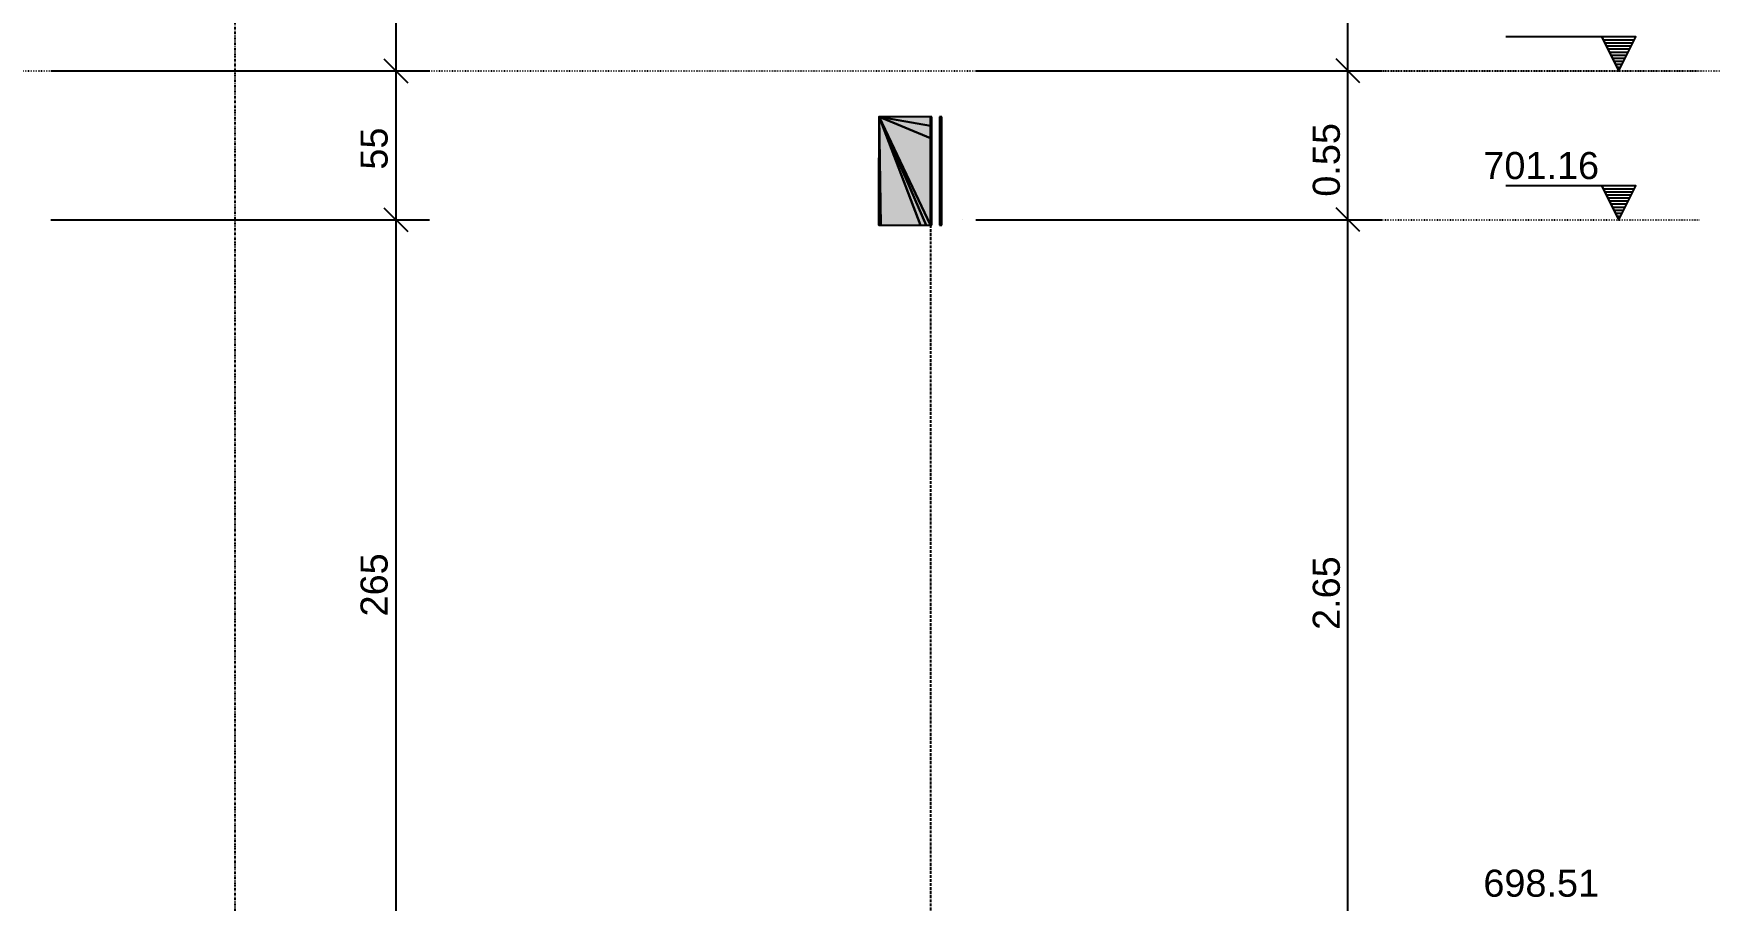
# Model space of a CAD drawing. Extents: x 37185 to 43130, y -8131 to -3926.
# Drawn here: x 40116.8 to 40532.1, y -7020.7 to -6807.4 of the extents above; entities that cross this region are included whole.
import ezdxf

# ---------------------------------------------------------------- set-up
doc = ezdxf.new("R2010")
doc.units = 0
doc.header["$MEASUREMENT"] = 0
for name, pattern in [('ESTILO_TQS_0001', [1, 0.7, -0.3]), ('ESTILO_TQS_0002', [0.4, 0.1, -0.3]), ('ESTILO_TQS_0004', [1.12, 0.5, -0.2, 0.01, -0.2, 0.01, -0.2])]:
    doc.linetypes.add(name, pattern=pattern)
for name, color, linetype in [('48', 4, 'CONTINUOUS'), ('52', 3, 'CONTINUOUS'), ('67', 7, 'CONTINUOUS'), ('68', 4, 'CONTINUOUS'), ('70', 160, 'CONTINUOUS'), ('75', 9, 'CONTINUOUS'), ('79', 12, 'CONTINUOUS'), ('96', 252, 'CONTINUOUS')]:
    doc.layers.add(name, color=color, linetype=linetype)
doc.styles.add('TQS_ARIAL', font='arial.ttf')

msp = doc.modelspace()

# ---------------------------------------------------------------- linework, layer by layer
at = {"layer": '48', "linetype": 'Continuous'}
for p, q in [((40337.97, -6827.84), (40337.58, -6827.84)), ((40337.97, -6839.33), (40337.97, -6827.84)), ((40339.87, -6827.84), (40339.87, -6830.1)), ((40340.4, -6827.84), (40339.87, -6827.84)), ((40339.87, -6830.1), (40339.87, -6833.09)), ((40340.4, -6839.34), (40340.4, -6827.84)), ((40339.87, -6833.09), (40339.87, -6854.5)), ((40337.97, -6854.5), (40337.97, -6839.33)), ((40340.4, -6854.5), (40340.4, -6839.34)), ((40337.58, -6854.5), (40337.97, -6854.5)), ((40339.87, -6854.5), (40340.4, -6854.5))]:
    msp.add_line(p, q, dxfattribs=at)
at = {"layer": '52', "linetype": 'Continuous'}
for points in [[(40337.58, -6827.84), (40324.99, -6827.84), (40324.92, -6827.84)], [(40324.92, -6827.84), (40324.92, -6847.9), (40324.92, -6851.55), (40324.92, -6854.5)], [(40337.58, -6854.5), (40337.58, -6833.07), (40337.58, -6830.09), (40337.58, -6827.84)], [(40324.92, -6854.5), (40325.33, -6854.5), (40325.39, -6854.5), (40335.16, -6854.5), (40336.51, -6854.5), (40336.59, -6854.5), (40337.58, -6854.5)]]:
    msp.add_lwpolyline(points, dxfattribs=at)
at = {"layer": '67', "linetype": 'ESTILO_TQS_0002'}
for p, q in [((39457.08, -6816.5), (40532.07, -6816.5)), ((40440.4, -6816.5), (40527.07, -6816.5)), ((40440.4, -6853.17), (40527.07, -6853.17))]:
    msp.add_line(p, q, dxfattribs=at)
at = {"layer": '68', "linetype": 'ESTILO_TQS_0001'}
msp.add_line((40337.58, -6854.5), (40337.58, -7039.84), dxfattribs=at)
at = {"layer": '70', "linetype": 'ESTILO_TQS_0004'}
msp.add_line((40166.32, -4477.43), (40166.32, -7787.17), dxfattribs=at)
at = {"layer": '75', "linetype": 'Continuous'}
for p, q in [((40440.4, -6824.84), (40440.4, -6621.5)), ((40205.95, -6658.17), (40205.95, -6824.84)), ((40205.95, -6808.17), (40205.95, -6861.5)), ((40440.4, -6861.5), (40440.4, -6808.17)), ((40511.24, -6808.17), (40479.24, -6808.17)), ((40507.07, -6816.5), (40502.9, -6808.17)), ((40503.28, -6808.91), (40510.87, -6808.91)), ((40503.65, -6809.65), (40510.49, -6809.65)), ((40507.07, -6816.5), (40511.24, -6808.17)), ((40203.01, -6813.56), (40208.9, -6819.45)), ((40203.01, -6813.56), (40208.9, -6819.45)), ((40443.35, -6819.45), (40437.46, -6813.56)), ((40443.35, -6819.45), (40437.46, -6813.56)), ((40504.02, -6810.4), (40510.12, -6810.4)), ((40504.39, -6811.14), (40509.75, -6811.14)), ((40504.76, -6811.88), (40509.38, -6811.88)), ((40505.13, -6812.63), (40509.01, -6812.63)), ((40505.5, -6813.37), (40508.64, -6813.37)), ((40505.88, -6814.11), (40508.26, -6814.11)), ((40120.99, -6816.5), (40214.29, -6816.5)), ((40120.99, -6816.5), (40214.29, -6816.5)), ((40340.4, -6816.5), (40340.4, -6816.5)), ((40340.4, -6816.5), (40340.4, -6816.5)), ((40348.74, -6816.5), (40448.74, -6816.5)), ((40348.74, -6816.5), (40448.74, -6816.5)), ((40506.25, -6814.86), (40507.89, -6814.86)), ((40506.62, -6815.6), (40507.52, -6815.6)), ((40205.95, -6844.84), (40205.95, -7038.17)), ((40440.4, -7038.17), (40440.4, -6844.83)), ((40511.24, -6844.83), (40479.24, -6844.83)), ((40507.07, -6853.17), (40502.9, -6844.83)), ((40503.28, -6845.58), (40510.87, -6845.58)), ((40503.65, -6846.32), (40510.49, -6846.32)), ((40504.02, -6847.06), (40510.12, -6847.06)), ((40507.07, -6853.17), (40511.24, -6844.83)), ((40203.01, -6850.22), (40208.9, -6856.11)), ((40203.01, -6850.22), (40208.9, -6856.11)), ((40443.35, -6856.11), (40437.46, -6850.22)), ((40443.35, -6856.11), (40437.46, -6850.22)), ((40504.39, -6847.81), (40509.75, -6847.81)), ((40504.76, -6848.55), (40509.38, -6848.55)), ((40505.13, -6849.29), (40509.01, -6849.29)), ((40505.5, -6850.04), (40508.64, -6850.04)), ((40505.88, -6850.78), (40508.26, -6850.78)), ((40506.25, -6851.52), (40507.89, -6851.52)), ((40120.99, -6853.17), (40214.29, -6853.17)), ((40120.99, -6853.17), (40214.29, -6853.17)), ((40340.4, -6853.17), (40340.4, -6853.17)), ((40340.4, -6853.17), (40340.4, -6853.17)), ((40345.4, -6853.17), (40345.4, -6853.17)), ((40345.4, -6853.17), (40345.4, -6853.17)), ((40348.74, -6853.17), (40448.74, -6853.17)), ((40348.74, -6853.17), (40448.74, -6853.17)), ((40506.62, -6852.27), (40507.52, -6852.27))]:
    msp.add_line(p, q, dxfattribs=at)
at = {"layer": '79', "linetype": 'Continuous'}
for points in [[(40502.9, -6808.17), (40507.07, -6816.5), (40511.24, -6808.17), (40502.9, -6808.17)], [(40502.9, -6844.83), (40507.07, -6853.17), (40511.24, -6844.83), (40502.9, -6844.83)]]:
    msp.add_lwpolyline(points, dxfattribs=at)
at = {"layer": '96', "linetype": 'Continuous'}
for points in [[(40324.99, -6827.84), (40324.92, -6827.84), (40324.92, -6847.9), (40324.99, -6827.84)], [(40324.99, -6827.84), (40324.92, -6847.9), (40324.92, -6851.55), (40324.99, -6827.84)], [(40324.99, -6827.84), (40324.92, -6851.55), (40324.92, -6854.5), (40324.99, -6827.84)], [(40324.99, -6827.84), (40324.92, -6854.5), (40325.33, -6854.5), (40324.99, -6827.84)], [(40324.99, -6827.84), (40325.33, -6854.5), (40325.39, -6854.5), (40324.99, -6827.84)], [(40324.99, -6827.84), (40325.39, -6854.5), (40335.16, -6854.5), (40324.99, -6827.84)], [(40324.99, -6827.84), (40335.16, -6854.5), (40336.51, -6854.5), (40324.99, -6827.84)], [(40324.99, -6827.84), (40336.51, -6854.5), (40336.59, -6854.5), (40324.99, -6827.84)], [(40324.99, -6827.84), (40336.59, -6854.5), (40337.58, -6854.5), (40324.99, -6827.84)], [(40324.99, -6827.84), (40337.58, -6854.5), (40337.58, -6833.07), (40324.99, -6827.84)], [(40324.99, -6827.84), (40337.58, -6833.07), (40337.58, -6830.09), (40324.99, -6827.84)], [(40324.99, -6827.84), (40337.58, -6830.09), (40337.58, -6827.84), (40324.99, -6827.84)]]:
    msp.add_lwpolyline(points, dxfattribs=at)
for points in [[(40324.99, -6827.84), (40324.92, -6827.84), (40324.92, -6847.9)], [(40324.99, -6827.84), (40324.92, -6847.9), (40324.99, -6827.84)], [(40324.99, -6827.84), (40324.92, -6847.9), (40324.92, -6851.55)], [(40324.99, -6827.84), (40324.92, -6851.55), (40324.99, -6827.84)], [(40324.99, -6827.84), (40324.92, -6851.55), (40324.92, -6854.5)], [(40324.99, -6827.84), (40324.92, -6854.5), (40324.99, -6827.84)], [(40324.99, -6827.84), (40324.92, -6854.5), (40325.33, -6854.5)], [(40324.99, -6827.84), (40325.33, -6854.5), (40324.99, -6827.84)], [(40324.99, -6827.84), (40325.33, -6854.5), (40325.39, -6854.5)], [(40324.99, -6827.84), (40325.39, -6854.5), (40324.99, -6827.84)], [(40324.99, -6827.84), (40325.39, -6854.5), (40335.16, -6854.5)], [(40324.99, -6827.84), (40335.16, -6854.5), (40324.99, -6827.84)], [(40324.99, -6827.84), (40335.16, -6854.5), (40336.51, -6854.5)], [(40324.99, -6827.84), (40336.51, -6854.5), (40324.99, -6827.84)], [(40324.99, -6827.84), (40336.51, -6854.5), (40336.59, -6854.5)], [(40324.99, -6827.84), (40336.59, -6854.5), (40324.99, -6827.84)], [(40324.99, -6827.84), (40336.59, -6854.5), (40337.58, -6854.5)], [(40324.99, -6827.84), (40337.58, -6854.5), (40324.99, -6827.84)], [(40324.99, -6827.84), (40337.58, -6854.5), (40337.58, -6833.07)], [(40324.99, -6827.84), (40337.58, -6833.07), (40324.99, -6827.84)], [(40324.99, -6827.84), (40337.58, -6833.07), (40337.58, -6830.09)], [(40324.99, -6827.84), (40337.58, -6830.09), (40324.99, -6827.84)], [(40324.99, -6827.84), (40337.58, -6830.09), (40337.58, -6827.84)], [(40324.99, -6827.84), (40337.58, -6827.84), (40324.99, -6827.84)]]:
    msp.add_solid(points, dxfattribs=at)

# ---------------------------------------------------------------- texts
at = {"layer": '75', "linetype": 'Continuous', "style": 'TQS_ARIAL'}
for s, p in [('55', (40203.95, -6840.84)), ('0.55', (40438.4, -6847.5)), ('265', (40203.95, -6950.84)), ('2.65', (40438.4, -6954.17))]:
    msp.add_text(s, height=6.667, rotation=90, dxfattribs=at).set_placement(p)
for s, p in [('701.16', (40473.74, -6843.17)), ('698.51', (40473.74, -7019.84))]:
    msp.add_text(s, height=6.667, dxfattribs=at).set_placement(p)

doc.saveas('drawing.dxf')
